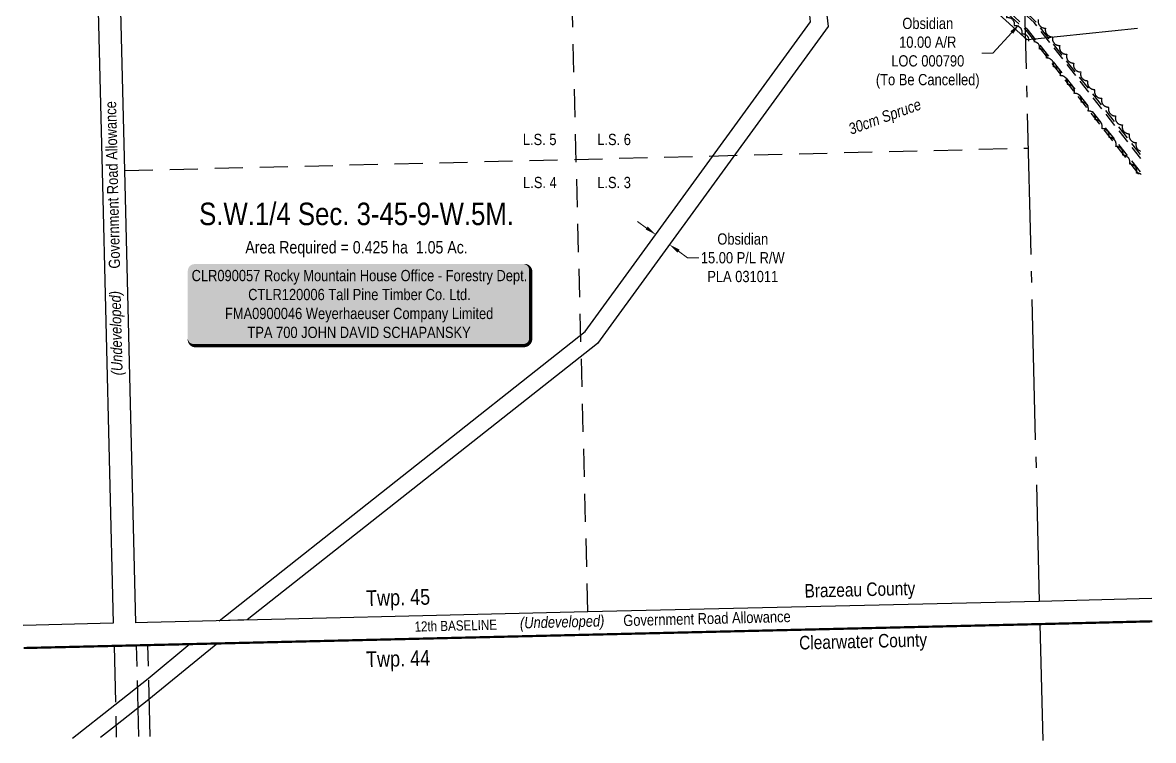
# Model space of a CAD drawing. Extents: x 615758 to 621285, y 5855650 to 5861424.
# Drawn here: x 618808 to 619814, y 5856220 to 5856859 of the extents above; entities that cross this region are included whole.
import ezdxf
from ezdxf.enums import TextEntityAlignment as Align

# ---------------------------------------------------------------- set-up
doc = ezdxf.new("R2010")
doc.units = 0
doc.header["$LTSCALE"] = 5
doc.header["$PDSIZE"] = 0.5
for name, pattern in [('0', [1, 1, 0]), ('BORDER2', [22.225, 6.35, -3.175, 6.35, -3.175, 0, -3.175]), ('foc-ACCESSROAD', [3.75, 2.5, -1.25]), ('foc-LSD', [8, 5, -3]), ('foc-QUARTERLINE', [33, 25, -3, 2, -3]), ('foc-UNSURVEYED', [12.5, 10, -2.5])]:
    doc.linetypes.add(name, pattern=pattern)
doc.layers.get('Defpoints').update_dxf_attribs({"color": 9})
doc.layers.add('AS-COUNTY', color=7, linetype='BORDER2', lineweight=60, true_color=0xcc33ff)
for name, color, linetype in [('AS-SURFACE IMPACT', 7, 'Continuous'), ('C-AR', 13, 'foc-ACCESSROAD'), ('C-RW', 13, 'Continuous'), ('C-SYMBOL', 7, 'Continuous'), ('D-TXT', 6, 'Continuous'), ('L-33', 7, 'Continuous'), ('L-AREAREQUIRED', 7, 'Continuous'), ('L-BD', 7, 'Continuous'), ('L-QSEC', 8, 'foc-QUARTERLINE'), ('L-ROAD-T', 7, 'Continuous'), ('L-SEC', 7, 'Continuous'), ('L-SECTION-LSD', 7, 'foc-LSD'), ('L-USEC', 7, 'foc-UNSURVEYED'), ('T-BUSH', 110, '0'), ('T-BUSH-T', 110, 'Continuous')]:
    doc.layers.add(name, color=color, linetype=linetype)
for name, color, linetype, lineweight in [('C-AR-T', 13, 'Continuous', 9), ('C-RW-T', 13, 'Continuous', 9), ('T-TEXT', 48, 'Continuous', 18)]:
    doc.layers.add(name, color=color, linetype=linetype, lineweight=lineweight)
doc.styles.add('100L', font='ARIALN.TTF', dxfattribs={"height": 11})
doc.styles.add('175L', font='ARIALN.TTF', dxfattribs={"height": 20})
doc.styles.add('240', font='ARIALN.TTF', dxfattribs={"height": 30})
doc.styles.add('80', font='ARIALN.TTF', dxfattribs={"height": 10})
doc.styles.add('80CG', font='ARIALN.TTF', dxfattribs={"height": 10})
doc.styles.add('80L', font='ARIALN.TTF', dxfattribs={"height": 10})
doc.styles.add('80LS', font='ARIALNI.TTF', dxfattribs={"height": 10})
doc.dimstyles.new('Compass 5 000', dxfattribs={"dimscale": 5, "dimtxt": 9, "dimasz": 2, "dimexe": 0.2, "dimexo": 0.0625, "dimgap": 0.5, "dimtad": 0, "dimtih": 1, "dimtoh": 1, "dimzin": 0, "dimdsep": 46, "dimtxsty": '80CG', "dimcen": 0.1, "dimse1": 1, "dimse2": 1, "dimclrd": 256, "dimclrt": 256, "dimaunit": 1, "dimadec": 4, "dimazin": 0, "dimtfac": 0.06, "dimtofl": 0, "dimtmove": 0, "dimatfit": 1, "dimfxl": 0.2, "dimtolj": 1, "dimtzin": 0, "dimlwd": -1, "dimarcsym": 0})

# ---------------------------------------------------------------- blocks, each defined once
blk = doc.blocks.new('*U505')
h = blk.add_hatch(color=255)
edge = h.paths.add_edge_path()
edge.add_line((-146.5, -37), (146.5, -37))
edge.add_arc((146.5, -31), 6, 270, 360)
edge.add_line((152.5, -31), (152.5, 29.5))
edge.add_arc((146.5, 29.5), 6, 0, 90)
edge.add_line((146.5, 35.5), (-146.5, 35.5))
edge.add_arc((-146.5, 29.5), 6, 90, 180)
edge.add_line((-152.5, 29.5), (-152.5, -31))
edge.add_arc((-146.5, -31), 6, 180, 270)
at = {"color": 44, "flags": 128}
blk.add_lwpolyline([(-146.5, -37, 3, 3, 0), (146.5, -37, 3, 3, 0.414214), (152.5, -31, 3, 3, 0), (152.5, 29.5, 3, 0, 0.414214), (146.5, 35.5, 0, 0, 0), (-146.5, 35.5, 0, 0, 0.414214), (-152.5, 29.5, 0, 0, 0), (-152.5, -31, 0, 3, 0.414214)], format="xyseb", close=True, dxfattribs=at)
at = {"color": 44, "style": '80'}
blk.add_attdef('ENTER_TEXT_001', (-36, -5), '', height=10, dxfattribs=at)
blk = doc.blocks.new('*D488')
at = {"layer": 'C-RW-T', "transparency": 16777216}
for p, q in [((619363, 5856676.1), (619355, 5856682)), ((619391.4, 5856655.5), (619399.4, 5856649.6)), ((619399.4, 5856649.6), (619409.4, 5856649.6))]:
    blk.add_line(p, q, dxfattribs=at)
for points in [[(619364, 5856677.5), (619362.1, 5856674.8), (619371.1, 5856670.2)], [(619392.3, 5856656.9), (619390.4, 5856654.2), (619383.3, 5856661.4)]]:
    blk.add_solid(points, dxfattribs=at)
at = {"layer": 'Defpoints', "color": 0, "transparency": 16777216}
for p in [(619371.1, 5856670.2), (619333.5, 5856618.5), (619345.6, 5856609.6)]:
    blk.add_point(p, dxfattribs=at)
at = {"layer": 'C-RW-T', "transparency": 16777216, "insert": (619448.5, 5856649.6), "char_height": 10, "attachment_point": 5, "style": '80CG'}
blk.add_mtext('\\A1;Obsidian\\P15.00 P/L R/W\\PPLA 031011', dxfattribs=at)
blk = doc.blocks.new('*D506')
at = {"layer": 'C-AR-T', "transparency": 16777216}
for p, q in [((619708, 5856872.2), (619714.8, 5856879.6)), ((619687.9, 5856850), (619671.1, 5856831.6)), ((619671.1, 5856831.6), (619661.1, 5856831.6))]:
    blk.add_line(p, q, dxfattribs=at)
for points in [[(619706.8, 5856873.3), (619709.3, 5856871), (619701.3, 5856864.8)], [(619686.6, 5856851.1), (619689.1, 5856848.9), (619694.6, 5856857.4)]]:
    blk.add_solid(points, dxfattribs=at)
at = {"layer": 'Defpoints', "color": 0, "transparency": 16777216}
for p in [(619696, 5856869.6), (619689.3, 5856862.2), (619694.6, 5856857.4)]:
    blk.add_point(p, dxfattribs=at)
at = {"layer": 'C-AR-T', "transparency": 16777216, "insert": (619613.1, 5856831.6), "char_height": 10, "attachment_point": 5, "style": '80CG'}
blk.add_mtext('\\A1;Obsidian\\P10.00 A/R \\PLOC 000790\\P(To Be Cancelled)', dxfattribs=at)

msp = doc.modelspace()

# ---------------------------------------------------------------- linework, layer by layer
at = {"layer": 'AS-COUNTY', "const_width": 2, "flags": 128}
msp.add_lwpolyline([(619812.821, 5856326.291), (619712.851, 5856323.825), (618808.849, 5856302.532)], dxfattribs=at)
at = {"layer": 'C-AR'}
for points in [[(619802.585, 5856737.883), (619707.797, 5856858.872), (619593.82, 5856962.637), (619587.915, 5856954.495), (619700.446, 5856852.046), (619803.001, 5856721.142)], [(619802.495, 5856741.523), (619708.666, 5856860.154), (619596.755, 5856966.682), (619590.833, 5856958.518), (619701.263, 5856853.4), (619802.908, 5856724.886)]]:
    msp.add_lwpolyline(points, dxfattribs=at)
at = {"layer": 'C-RW'}
msp.add_lwpolyline([(619319.234, 5856573.443), (619007.685, 5856327.473), (618982.692, 5856326.866), (619308.315, 5856583.944), (619508.892, 5856859.482), (619507.07, 5856877.307), (619498.073, 5856965.35), (619510.761, 5856966.647), (619511.3, 5856966.702), (619513.004, 5856966.876), (619513.162, 5856965.325), (619513.582, 5856961.22), (619513.796, 5856959.134), (619515.322, 5856944.196), (619523.361, 5856865.534), (619524.408, 5856855.294), (619319.234, 5856573.443)], close=True, dxfattribs=at)
for points in [[(619799.71, 5856853.494), (619708.228, 5856844.177), (619701.541, 5856843.496), (619698.674, 5856846.081), (619682.45, 5856860.71), (619583.766, 5856949.693), (619577.934, 5856949.272), (619559.138, 5856947.916)], [(618852.257, 5856222.285), (618890.01, 5856252.09), (618919.606, 5856275.455), (618956.655, 5856306.116), (618981.642, 5856306.72), (618920.069, 5856256.7), (618890.474, 5856233.334), (618877.247, 5856222.892)]]:
    msp.add_lwpolyline(points, dxfattribs=at)
at = {"layer": 'L-BD'}
msp.add_line((619812.821, 5856326.291), (619712.851, 5856323.825), dxfattribs=at)
at = {"layer": 'L-QSEC'}
for p, q in [((619693.343, 5857107.494), (619712.355, 5856343.939)), ((619712.851, 5856323.825), (619715.419, 5856220.392))]:
    msp.add_line(p, q, dxfattribs=at)
at = {"layer": 'L-SEC'}
for p, q in [((618868.566, 5857126.12), (618878.733, 5856726.72)), ((618898.836, 5856727.208), (618888.68, 5857126.619)), ((618878.733, 5856726.72), (618888.468, 5856324.58)), ((618878.733, 5856726.72), (618878.733, 5856726.72)), ((618908.582, 5856325.067), (618898.836, 5856727.208)), ((619712.355, 5856343.939), (619310.761, 5856334.828)), ((619812.317, 5856346.523), (619712.355, 5856343.939)), ((619310.761, 5856334.828), (618918.827, 5856325.316)), ((618888.468, 5856324.58), (618808.352, 5856322.636)), ((618918.827, 5856325.316), (618908.582, 5856325.067)), ((619311.253, 5856314.725), (619712.851, 5856323.825)), ((618909.267, 5856304.964), (619311.253, 5856314.725)), ((618808.849, 5856302.532), (618889.169, 5856304.481))]:
    msp.add_line(p, q, dxfattribs=at)
at = {"layer": 'L-SECTION-LSD'}
msp.add_line((618898.836, 5856727.208), (619702.313, 5856747.214), dxfattribs=at)
at = {"layer": 'L-SECTION-LSD', "flags": 128}
msp.add_lwpolyline([(619310.761, 5856334.828), (619289.938, 5857137.035)], dxfattribs=at)
at = {"layer": 'L-USEC'}
for p, q in [((618889.169, 5856304.481), (618891.177, 5856223.23)), ((618911.275, 5856223.717), (618909.267, 5856304.964)), ((618921.332, 5856223.961), (618919.324, 5856305.213))]:
    msp.add_line(p, q, dxfattribs=at)
at = {"layer": 'T-BUSH', "flags": 128}
for points in [[(619558.09, 5856902.841, -0.52056705), (619564.336, 5856910.65, -0.52056705), (619570.583, 5856918.459, -0.52056705), (619576.829, 5856926.268, -0.52056705), (619583.075, 5856934.077, -0.52056705), (619589.322, 5856941.887, -0.52056705), (619596.007, 5856946.007, -0.52056705), (619603.23, 5856939.091, -0.52056705), (619610.454, 5856932.176, -0.52056705), (619617.677, 5856925.261, -0.52056705), (619624.962, 5856918.411, -0.52056705), (619632.301, 5856911.618, -0.52056705), (619639.639, 5856904.825, -0.52056705), (619646.978, 5856898.032, -0.52056705), (619654.316, 5856891.238, -0.52056705), (619661.6, 5856884.386, -0.52056705), (619668.868, 5856877.518, -0.52056705), (619676.102, 5856870.615, -0.52056705), (619683.056, 5856863.429, -0.52056705), (619690.01, 5856856.243, -0.52056705), (619696.779, 5856848.883, -0.52056705), (619702.635, 5856842.405)], [(619711.513, 5856861.655, 0.52056705), (619717.862, 5856853.929, 0.52056705), (619724.211, 5856846.203, 0.52056705), (619730.56, 5856838.477, 0.52056705), (619736.789, 5856830.654, 0.52056705), (619743.007, 5856822.822, 0.52056705), (619749.225, 5856814.991, 0.52056705), (619755.443, 5856807.159, 0.52056705), (619761.661, 5856799.327, 0.52056705), (619767.879, 5856791.496, 0.52056705), (619774.098, 5856783.664, 0.52056705), (619780.24, 5856775.773, 0.52056705), (619786.358, 5856767.863, 0.52056705), (619792.475, 5856759.952, 0.52056705), (619798.592, 5856752.041, 0.40491862), (619802.422, 5856744.46, 0.40491862)], [(619802.938, 5856723.704, 0.18213989), (619798.838, 5856725.015, 0.52056705), (619792.695, 5856732.906, 0.52056705), (619786.551, 5856740.796, 0.52056705), (619780.408, 5856748.686, 0.52056705), (619774.265, 5856756.577, 0.52056705), (619768.121, 5856764.467, 0.52056705), (619761.935, 5856772.324, 0.52056705), (619755.749, 5856780.181, 0.52056705), (619749.562, 5856788.038, 0.52056705), (619743.376, 5856795.895, 0.52056705), (619737.19, 5856803.752, 0.52056705), (619731.004, 5856811.609, 0.52056705), (619724.818, 5856819.466, 0.52056705), (619718.632, 5856827.323, 0.52056705), (619712.45, 5856835.183, 0.52056705), (619707.367, 5856841.646)]]:
    msp.add_lwpolyline(points, format="xyb", dxfattribs=at)

# ---------------------------------------------------------------- block references
at = {"layer": 'AS-SURFACE IMPACT'}
ref = msp.add_blockref('*U505', (619107.305, 5856608.555), dxfattribs=at)
ref.add_attrib('ENTER_TEXT_001', 'CLR090057 Rocky Mountain House Office - Forestry Dept.', (618958.206, 5856628.818), dxfattribs={"layer": '0', "color": 44, "height": 10, "style": '80'})
ref.add_attrib('ENTER_TEXT_002', 'CTLR120006 Tall Pine Timber Co. Ltd.', (619008.513, 5856611.973), dxfattribs={"layer": '0', "color": 44, "height": 10, "style": '80'})
ref.add_attrib('ENTER_TEXT_003', 'FMA0900046 Weyerhaeuser Company Limited', (618987.851, 5856595.129), dxfattribs={"layer": '0', "color": 44, "height": 10, "style": '80'})
ref.add_attrib('ENTER_TEXT_004', 'TPA 700 JOHN DAVID SCHAPANSKY', (619007.909, 5856578.285), dxfattribs={"layer": '0', "color": 44, "height": 10, "style": '80'})

# ---------------------------------------------------------------- texts
at = {"layer": 'C-SYMBOL', "color": 3, "style": '175L'}
msp.add_text('S.W.1/4 Sec. 3-45-9-W.5M.', height=20, dxfattribs=at).set_placement((619104.927, 5856672.685), align=Align.BOTTOM_CENTER)
at = {"layer": 'D-TXT', "color": 3, "char_height": 14, "attachment_point": 1, "rotation": 1.345156, "style": '80L'}
for s, insert in [('Twp. 45', (619113.197, 5856353.843)), ('Twp. 44', (619113.197, 5856299.449))]:
    msp.add_mtext_dynamic_manual_height_columns(s, width=101.3954, gutter_width=47.5, heights=[0], dxfattribs=dict(at, insert=insert))
at = {"layer": 'L-33', "color": 200, "linetype": 'Continuous', "true_color": 0xcc33ff, "char_height": 12, "attachment_point": 5, "rotation": 1.390259, "style": '240'}
for s, insert in [('Brazeau County', (619552.746, 5856352.746)), ('Clearwater County', (619555.585, 5856306.76))]:
    msp.add_mtext_dynamic_manual_height_columns(s, width=201.24694, gutter_width=45, heights=[0], dxfattribs=dict(at, insert=insert))
at = {"layer": 'L-AREAREQUIRED', "color": 5, "style": '100L'}
msp.add_text('Area Required = 0.425 ha  1.05 Ac.', height=11, dxfattribs=at).set_placement((619104.927, 5856650.185), align=Align.BOTTOM_CENTER)
at = {"layer": 'L-ROAD-T', "style": '80L'}
for s, height, rotation, p in [('Government Road Allowance', 9.99634, 91.390182, (618887.803, 5856714.434)), ('Government Road Allowance', 9.99634, 1.390182, (619416.656, 5856328.823)), ('12th BASELINE', 9, 1.390298, (619193.182, 5856322.449))]:
    msp.add_text(s, height=height, rotation=rotation, dxfattribs=at).set_placement(p, align=Align.MIDDLE_CENTER)
at = {"layer": 'T-BUSH-T', "style": '80LS'}
msp.add_text('30cm Spruce', height=9.99634, rotation=20, dxfattribs=at).set_placement((619574.835, 5856775.239), align=Align.MIDDLE_CENTER)
at = {"layer": 'T-TEXT', "style": '80LS'}
for rotation, p in [(91.390182, (618890.955, 5856582.565)), (1.390182, (619287.837, 5856325.833))]:
    msp.add_text('(Undeveloped)', height=9.99634, rotation=rotation, dxfattribs=at).set_placement(p, align=Align.MIDDLE_CENTER)

# ---------------------------------------------------------------- dimensions: what is measured, and where the dimension line sits
at = {"layer": 'C-AR-T', "color": 2}
dim = msp.add_linear_dim(base=(619694.588, 5856857.379), p1=(619696.018, 5856869.596), p2=(619689.288, 5856862.204), angle=227.685089, text='Obsidian\\P10.00 A/R \\PLOC 000790\\P(To Be Cancelled)', dimstyle='Compass 5 000', dxfattribs=at)
dim.commit()
dim.dimension.update_dxf_attribs({"geometry": '*D506', "text_midpoint": (619613.144, 5856831.592), "dimtype": 161})
at = {"layer": 'C-RW-T'}
dim = msp.add_linear_dim(base=(619371.131, 5856670.237), p1=(619345.586, 5856609.642), p2=(619333.452, 5856618.475), angle=143.947379, text='Obsidian\\P15.00 P/L R/W\\PPLA 031011', dimstyle='Compass 5 000', dxfattribs=at)
dim.commit()
dim.dimension.update_dxf_attribs({"geometry": '*D488', "text_midpoint": (619448.521, 5856649.633), "dimtype": 161})

# ---------------------------------------------------------------- next in the draw order: texts
at = {"layer": 'L-SECTION-LSD', "char_height": 10, "attachment_point": 1, "style": '100L', "bg_fill": 3, "box_fill_scale": 1.5, "bg_fill_color": 256, "bg_fill_transparency": 0}
for s, width, insert in [('\\pi1.75858;L.S. 5', 30.40114, (619251.106, 5856759.878)), ('L.S. 6', 30.48313, (619319.065, 5856759.878)), ('\\pi1.98601;L.S. 4', 30.53989, (619251.106, 5856721.594)), ('L.S. 3', 30.37591, (619319.065, 5856721.594))]:
    msp.add_mtext_dynamic_manual_height_columns(s, width=width, gutter_width=55, heights=[0], dxfattribs=dict(at, insert=insert))

doc.saveas('drawing.dxf')
